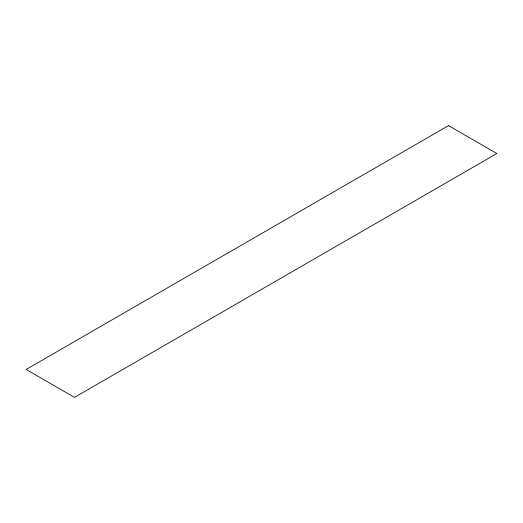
<?xml version="1.0" encoding="UTF-8"?>
<svg xmlns="http://www.w3.org/2000/svg" width="523" height="523" viewBox="0 0 523 523"><rect width="100%" height="100%" fill="white"/><g stroke="black" fill="none" stroke-linecap="round" stroke-linejoin="round"><path stroke-width="0.78" d="M448.505 125.625L26.15 369.467L74.495 397.375L496.85 153.533L448.505 125.625"/></g></svg>
